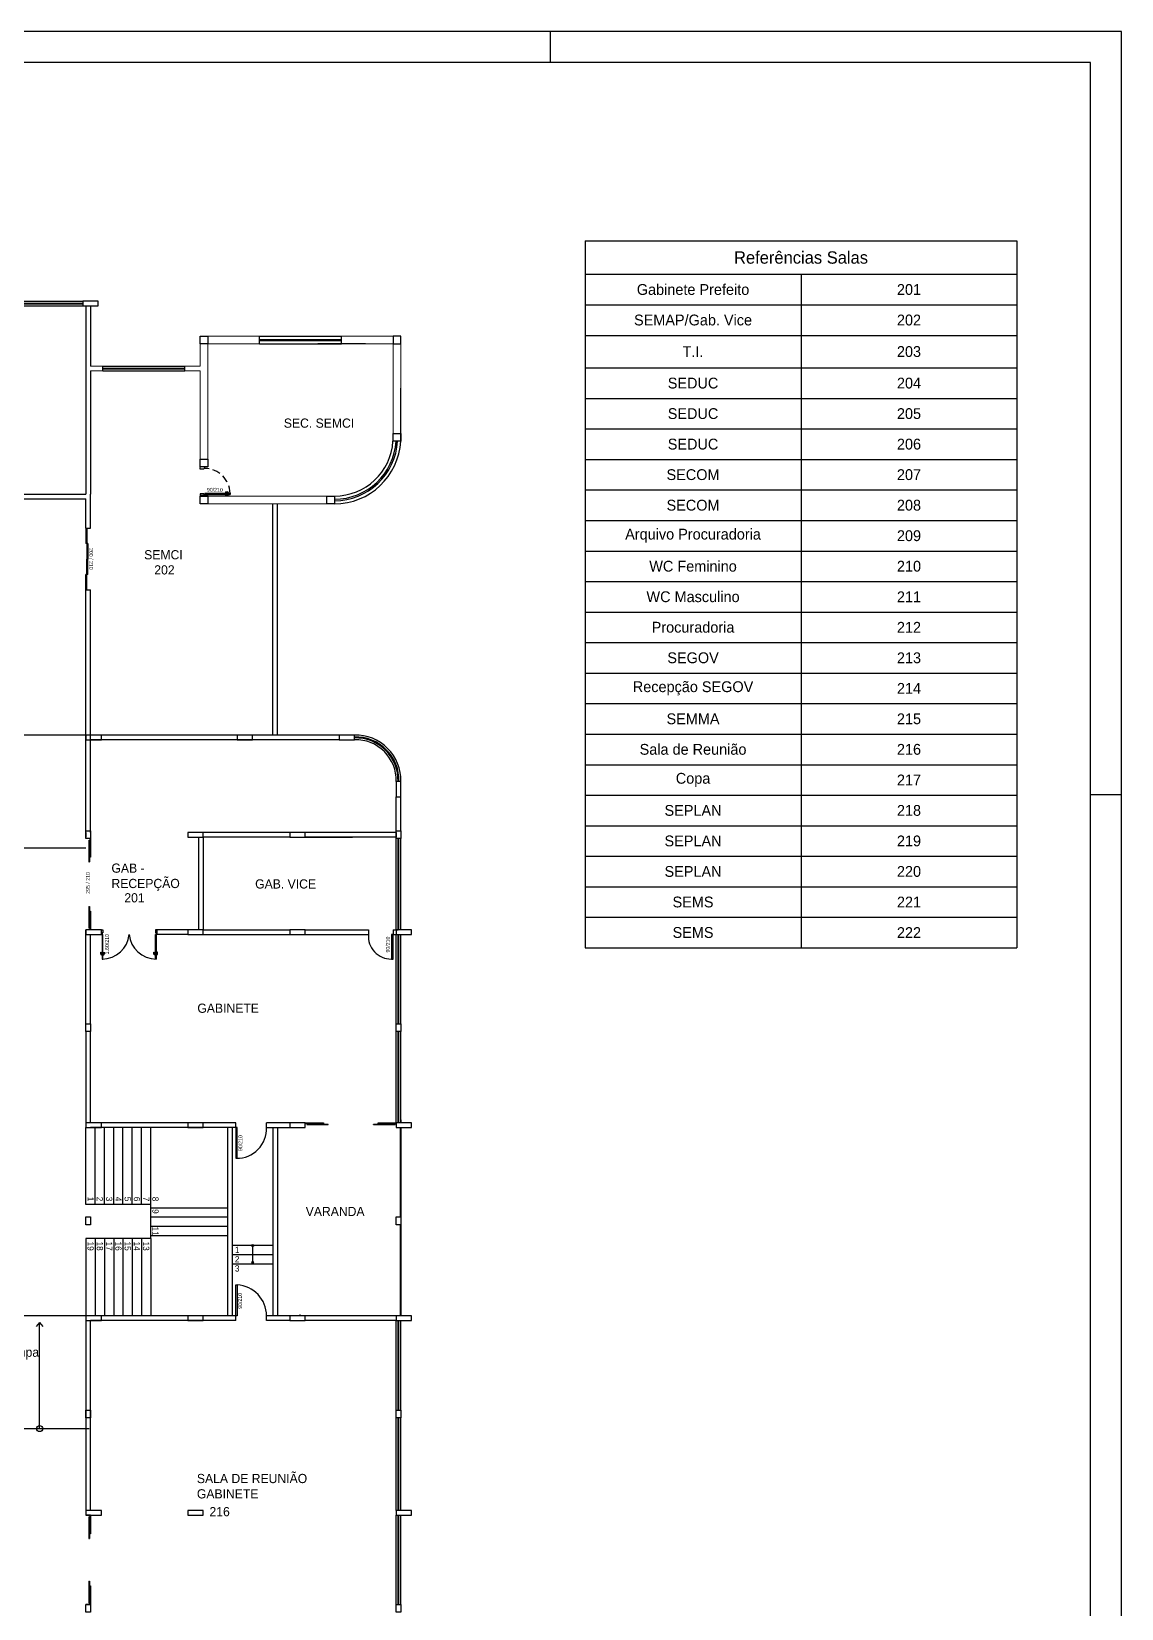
# Model space of a CAD drawing. Header units: inches. Extents: x 1211 to 1586, y 4594 to 4984.
# Drawn here: x 1486.7 to 1522, y 4626.6 to 4677.7 of the extents above; entities that cross this region are included whole.
import ezdxf

# ---------------------------------------------------------------- set-up
doc = ezdxf.new("R2010")
doc.units = ezdxf.units.IN
doc.header["$MEASUREMENT"] = 0
doc.linetypes.add('HIDDEN', pattern=[0.375, 0.25, -0.125])
for name, color, linetype in [('.5', 5, 'Continuous'), ('0.1', 1, 'Continuous'), ('0.8', 8, 'Continuous'), ('02', 2, 'Continuous'), ('1', 1, 'Continuous'), ('COLUNAS', 5, 'Continuous'), ('JANELAS', 4, 'Continuous'), ('PORTA', 3, 'Continuous'), ('S2MARGF', 4, 'Continuous'), ('S2MARGG', 13, 'Continuous'), ('Vão', 2, 'Continuous')]:
    doc.layers.add(name, color=color, linetype=linetype)
doc.layers.add('DESENHO', color=7, linetype='Continuous', lineweight=5)

# ---------------------------------------------------------------- blocks, each defined once
blk = doc.blocks.new('PORTA80')
at = {"layer": 'PORTA'}
for p, q in [((-0.11, 0.82), (-0.11, 0.89)), ((-0.11, 0.82), (-0.095, 0.82)), ((-0.095, 0.89), (-0.07, 0.89)), ((-0.095, 0.82), (-0.095, 0.89)), ((-0.09, 0.91), (-0.07, 0.91)), ((-0.084, 0.91), (-0.084, 0.89)), ((-0.07, 0.875), (-0.07, 0.925)), ((-0.065, 0.925), (-0.07, 0.925)), ((-0.065, 0.875), (-0.07, 0.875)), ((-0.065, 0.15), (-0.065, 0.97)), ((-0.065, 0.97), (-0.03, 0.97)), ((-0.03, 0.15), (-0.03, 0.97)), ((-0.025, 0.925), (-0.03, 0.925)), ((-0.025, 0.875), (-0.03, 0.875)), ((-0.025, 0.875), (-0.025, 0.925)), ((-0.025, 0.91), (-0.005, 0.91)), ((-0.025, 0.89), (0, 0.89)), ((-0.011, 0.91), (-0.011, 0.89)), ((0, 0.82), (0, 0.89)), ((0, 0.82), (0.015, 0.82)), ((0.015, 0.82), (0.015, 0.89)), ((-0.87, 0.15), (-0.9, 0.15)), ((-0.85, 0), (-0.9, 0)), ((-0.87, 0.15), (-0.87, 0.115)), ((-0.85, 0.115), (-0.87, 0.115)), ((-0.85, 0.115), (-0.85, 0)), ((-0.065, 0.15), (-0.03, 0.15)), ((-0.05, 0.115), (-0.03, 0.115)), ((-0.05, 0.115), (-0.05, 0)), ((-0.05, 0), (0, 0)), ((-0.03, 0.15), (-0.03, 0.115)), ((-0.03, 0.15), (0, 0.15))]:
    blk.add_line(p, q, dxfattribs=at)
at = {"layer": 'PORTA', "linetype": 'HIDDEN'}
blk.add_arc((-0.047, 0.15), 0.82, 91.2226, 180, dxfattribs=at)
at = {"layer": 'PORTA'}
for centre, start, end in [((-0.09, 0.89), 90, 180), ((-0.005, 0.89), 0, 90)]:
    blk.add_arc(centre, 0.02, start, end, dxfattribs=at)
blk = doc.blocks.new('*T399')
at = {"color": 0, "linetype": 'ByBlock', "lineweight": -2, "transparency": 16777216}
for p, q in [((0, 0), (13.991, 0)), ((0, 0), (0, -22.888)), ((13.991, 0), (13.991, -22.888)), ((0, -1.082), (13.991, -1.082)), ((6.996, -1.082), (6.996, -22.888)), ((0, -2.07), (13.991, -2.07)), ((0, -3.058), (13.991, -3.058)), ((0, -4.111), (13.991, -4.111)), ((0, -5.1), (13.991, -5.1)), ((0, -6.088), (13.991, -6.088)), ((0, -7.076), (13.991, -7.076)), ((0, -8.064), (13.991, -8.064)), ((0, -9.053), (13.991, -9.053)), ((0, -10.041), (13.991, -10.041)), ((0, -11.029), (13.991, -11.029)), ((0, -12.017), (13.991, -12.017)), ((0, -13.006), (13.991, -13.006)), ((0, -13.994), (13.991, -13.994)), ((0, -14.982), (13.991, -14.982)), ((0, -15.97), (13.991, -15.97)), ((0, -16.959), (13.991, -16.959)), ((0, -17.947), (13.991, -17.947)), ((0, -18.935), (13.991, -18.935)), ((0, -19.923), (13.991, -19.923)), ((0, -20.912), (13.991, -20.912)), ((0, -21.9), (13.991, -21.9)), ((0, -22.888), (13.991, -22.888))]:
    blk.add_line(p, q, dxfattribs=at)
at = {"color": 0, "transparency": 16777216, "attachment_point": 5}
for s, insert, char_height, width in [('Referências Salas', (6.996, -0.541), 0.4, 13.8712), ('Gabinete Prefeito', (3.498, -1.576), 0.35, 6.8756), ('201', (10.493, -1.576), 0.35, 6.8756), ('SEMAP/Gab. Vice', (3.498, -2.564), 0.35, 6.8756), ('202', (10.493, -2.564), 0.35, 6.8756), ('T.I.', (3.498, -3.585), 0.35, 6.8756), ('203', (10.493, -3.585), 0.35, 6.8756), ('SEDUC', (3.498, -4.606), 0.35, 6.8756), ('204', (10.493, -4.606), 0.35, 6.8756), ('SEDUC', (3.498, -5.594), 0.35, 6.8756), ('205', (10.493, -5.594), 0.35, 6.8756), ('SEDUC', (3.498, -6.582), 0.35, 6.8756), ('206', (10.493, -6.582), 0.35, 6.8756), ('SECOM', (3.498, -7.57), 0.35, 6.8756), ('207', (10.493, -7.57), 0.35, 6.8756), ('SECOM', (3.498, -8.559), 0.35, 6.8756), ('208', (10.493, -8.559), 0.35, 6.8756), ('Arquivo Procuradoria', (3.498, -9.547), 0.35, 6.8756), ('209', (10.493, -9.547), 0.35, 6.8756), ('WC Feminino', (3.498, -10.535), 0.35, 6.8756), ('210', (10.493, -10.535), 0.35, 6.8756), ('WC Masculino', (3.498, -11.523), 0.35, 6.8756), ('211', (10.493, -11.523), 0.35, 6.8756), ('Procuradoria', (3.498, -12.511), 0.35, 6.8756), ('212', (10.493, -12.511), 0.35, 6.8756), ('SEGOV', (3.498, -13.5), 0.35, 6.8756), ('213', (10.493, -13.5), 0.35, 6.8756), ('Recepção SEGOV', (3.498, -14.488), 0.35, 6.8756), ('214', (10.493, -14.488), 0.35, 6.8756), ('SEMMA', (3.498, -15.476), 0.35, 6.8756), ('215', (10.493, -15.476), 0.35, 6.8756), ('Sala de Reunião', (3.498, -16.464), 0.35, 6.8756), ('216', (10.493, -16.464), 0.35, 6.8756), ('Copa', (3.498, -17.453), 0.35, 6.8756), ('217', (10.493, -17.453), 0.35, 6.8756), ('SEPLAN', (3.498, -18.441), 0.35, 6.8756), ('218', (10.493, -18.441), 0.35, 6.8756), ('SEPLAN', (3.498, -19.429), 0.35, 6.8756), ('219', (10.493, -19.429), 0.35, 6.8756), ('SEPLAN', (3.498, -20.417), 0.35, 6.8756), ('220', (10.493, -20.417), 0.35, 6.8756), ('SEMS', (3.498, -21.406), 0.35, 6.8756), ('221', (10.493, -21.406), 0.35, 6.8756), ('SEMS', (3.498, -22.394), 0.35, 6.8756), ('222', (10.493, -22.394), 0.35, 6.8756)]:
    blk.add_mtext(s, dxfattribs=dict(at, insert=insert, char_height=char_height, width=width))

msp = doc.modelspace()

# ---------------------------------------------------------------- linework, layer by layer
at = {"layer": '.5'}
for points in [[(1488.8667, 4668.9567), (1488.3667, 4668.9567), (1488.3667, 4668.8067), (1488.8667, 4668.8067), (1488.8667, 4668.9567)], [(1488.9667, 4654.9067), (1488.4667, 4654.9067), (1488.4667, 4654.7567), (1488.9667, 4654.7567), (1488.9667, 4654.9067)], [(1493.8667, 4654.9067), (1493.3667, 4654.9067), (1493.3667, 4654.7567), (1493.8667, 4654.7567), (1493.8667, 4654.9067)], [(1497.1667, 4654.9067), (1496.6667, 4654.9067), (1496.6667, 4654.7567), (1497.1667, 4654.7567), (1497.1667, 4654.9067)], [(1498.5167, 4653.4067), (1498.5167, 4652.9067), (1498.6667, 4652.9067), (1498.6667, 4653.4067), (1498.5167, 4653.4067)], [(1488.6167, 4651.8067), (1488.6167, 4651.5567), (1488.4667, 4651.5567), (1488.4667, 4651.8067), (1488.6167, 4651.8067)], [(1492.2667, 4651.7567), (1491.7667, 4651.7567), (1491.7667, 4651.6067), (1492.2667, 4651.6067), (1492.2667, 4651.7567)], [(1495.5667, 4651.7567), (1495.0667, 4651.7567), (1495.0667, 4651.6067), (1495.5667, 4651.6067), (1495.5667, 4651.7567)], [(1498.6667, 4651.8067), (1498.6667, 4651.5567), (1498.5167, 4651.5567), (1498.5167, 4651.8067), (1498.6667, 4651.8067)], [(1488.9667, 4648.6067), (1488.4667, 4648.6067), (1488.4667, 4648.4567), (1488.9667, 4648.4567), (1488.9667, 4648.6067)], [(1492.2667, 4648.6067), (1491.7667, 4648.6067), (1491.7667, 4648.4567), (1492.2667, 4648.4567), (1492.2667, 4648.6067)], [(1495.5667, 4648.6067), (1495.0667, 4648.6067), (1495.0667, 4648.4567), (1495.5667, 4648.4567), (1495.5667, 4648.6067)], [(1499.0167, 4648.6067), (1498.5167, 4648.6067), (1498.5167, 4648.4567), (1499.0167, 4648.4567), (1499.0167, 4648.6067)], [(1488.6167, 4645.5567), (1488.6167, 4645.3067), (1488.4667, 4645.3067), (1488.4667, 4645.5567), (1488.6167, 4645.5567)], [(1498.6667, 4645.5567), (1498.6667, 4645.3067), (1498.5167, 4645.3067), (1498.5167, 4645.5567), (1498.6667, 4645.5567)], [(1488.9667, 4642.3567), (1488.4667, 4642.3567), (1488.4667, 4642.2067), (1488.9667, 4642.2067), (1488.9667, 4642.3567)], [(1492.2667, 4642.3567), (1491.7667, 4642.3567), (1491.7667, 4642.2067), (1492.2667, 4642.2067), (1492.2667, 4642.3567)], [(1495.5667, 4642.3567), (1495.0667, 4642.3567), (1495.0667, 4642.2067), (1495.5667, 4642.2067), (1495.5667, 4642.3567)], [(1499.0167, 4642.3567), (1498.5167, 4642.3567), (1498.5167, 4642.2067), (1499.0167, 4642.2067), (1499.0167, 4642.3567)], [(1488.6167, 4639.3067), (1488.6167, 4639.0567), (1488.4667, 4639.0567), (1488.4667, 4639.3067), (1488.6167, 4639.3067)], [(1498.6667, 4639.3067), (1498.6667, 4639.0567), (1498.5167, 4639.0567), (1498.5167, 4639.3067), (1498.6667, 4639.3067)], [(1488.9667, 4636.1067), (1488.4667, 4636.1067), (1488.4667, 4635.9567), (1488.9667, 4635.9567), (1488.9667, 4636.1067)], [(1492.2667, 4636.1067), (1491.7667, 4636.1067), (1491.7667, 4635.9567), (1492.2667, 4635.9567), (1492.2667, 4636.1067)], [(1495.5667, 4636.1067), (1495.0667, 4636.1067), (1495.0667, 4635.9567), (1495.5667, 4635.9567), (1495.5667, 4636.1067)], [(1499.0167, 4636.1067), (1498.5167, 4636.1067), (1498.5167, 4635.9567), (1499.0167, 4635.9567), (1499.0167, 4636.1067)], [(1488.6167, 4633.0567), (1488.6167, 4632.8067), (1488.4667, 4632.8067), (1488.4667, 4633.0567), (1488.6167, 4633.0567)], [(1498.6667, 4633.0567), (1498.6667, 4632.8067), (1498.5167, 4632.8067), (1498.5167, 4633.0567), (1498.6667, 4633.0567)], [(1488.9667, 4629.8067), (1488.4667, 4629.8067), (1488.4667, 4629.6567), (1488.9667, 4629.6567), (1488.9667, 4629.8067)], [(1499.0167, 4629.8067), (1498.5167, 4629.8067), (1498.5167, 4629.6567), (1499.0167, 4629.6567), (1499.0167, 4629.8067)], [(1488.6167, 4626.7567), (1488.6167, 4626.5067), (1488.4667, 4626.5067), (1488.4667, 4626.7567), (1488.6167, 4626.7567)], [(1498.6667, 4626.7567), (1498.6667, 4626.5067), (1498.5167, 4626.5067), (1498.5167, 4626.7567), (1498.6667, 4626.7567)]]:
    msp.add_lwpolyline(points, dxfattribs=at)
for p, q in [((1488.4667, 4668.8067), (1488.4667, 4662.7067)), ((1488.6167, 4668.8067), (1488.6167, 4666.8567)), ((1488.6167, 4666.7067), (1488.6167, 4662.7067)), ((1498.6667, 4664.4267), (1498.6667, 4666.1403)), ((1485.8521, 4662.5567), (1488.4667, 4662.5567)), ((1485.9556, 4662.7067), (1488.4667, 4662.7067)), ((1488.4667, 4661.6067), (1488.4667, 4662.5567)), ((1488.6167, 4661.6067), (1488.6167, 4662.7067)), ((1494.5167, 4654.9067), (1494.5167, 4662.3967)), ((1494.6667, 4654.9067), (1494.6667, 4662.3967)), ((1488.4667, 4661.6067), (1488.6167, 4661.6067)), ((1488.4667, 4654.9067), (1488.4667, 4659.6067)), ((1488.4667, 4659.6067), (1488.6167, 4659.6067)), ((1488.6167, 4654.7567), (1488.6167, 4659.6067)), ((1488.4667, 4654.7567), (1488.4667, 4654.9067)), ((1496.6667, 4654.9067), (1488.4667, 4654.9067)), ((1488.4667, 4654.7567), (1488.4667, 4654.8567)), ((1488.4667, 4651.8067), (1488.4667, 4654.7567)), ((1488.6167, 4652.8067), (1488.6167, 4654.7567)), ((1496.6667, 4654.7567), (1488.6167, 4654.7567)), ((1488.6167, 4651.8067), (1488.6167, 4654.7567)), ((1498.6667, 4653.4046), (1498.6667, 4653.4856)), ((1498.5167, 4651.7567), (1498.5167, 4652.9067)), ((1498.6667, 4651.8067), (1498.6667, 4652.9067)), ((1488.4667, 4651.7567), (1488.4667, 4651.6067)), ((1488.6167, 4651.7567), (1488.6167, 4651.8067)), ((1498.5167, 4651.7567), (1498.5167, 4651.6067)), ((1498.5167, 4651.5567), (1498.5167, 4651.6067)), ((1488.4667, 4648.4567), (1488.4667, 4648.6067)), ((1488.4667, 4645.5567), (1488.4667, 4648.4567)), ((1488.6167, 4645.5567), (1488.6167, 4648.4567)), ((1488.4667, 4645.3067), (1488.4667, 4642.3567)), ((1488.6167, 4642.3567), (1488.6167, 4645.3067)), ((1488.4667, 4639.7067), (1488.4667, 4642.2067)), ((1493.3167, 4642.3567), (1488.6167, 4642.3567)), ((1493.3167, 4642.2067), (1488.6167, 4642.2067)), ((1488.7667, 4639.7067), (1488.7667, 4642.2067)), ((1489.0667, 4639.7067), (1489.0667, 4642.2067)), ((1489.3667, 4639.7067), (1489.3667, 4642.2067)), ((1489.6667, 4639.7067), (1489.6667, 4642.2067)), ((1489.9667, 4639.7067), (1489.9667, 4642.2067)), ((1490.2667, 4639.7067), (1490.2667, 4642.2067)), ((1490.5667, 4638.6067), (1490.5667, 4642.2067)), ((1493.0667, 4636.1067), (1493.0667, 4642.2067)), ((1493.2167, 4636.1067), (1493.2167, 4642.2067)), ((1493.3167, 4642.2067), (1493.3167, 4642.3567)), ((1494.3167, 4642.2067), (1494.3167, 4642.3567)), ((1488.4667, 4639.7067), (1488.4667, 4641.7067)), ((1490.5667, 4639.7067), (1488.4667, 4639.7067)), ((1490.5667, 4639.6067), (1493.0667, 4639.6067)), ((1490.5667, 4639.3067), (1493.0667, 4639.3067)), ((1490.5667, 4639.0067), (1493.0667, 4639.0067)), ((1490.5667, 4638.6067), (1488.4667, 4638.6067)), ((1488.4667, 4638.6067), (1488.4667, 4636.1067)), ((1488.7667, 4638.6067), (1488.7667, 4636.1067)), ((1489.0667, 4638.6067), (1489.0667, 4636.1067)), ((1489.3667, 4638.6067), (1489.3667, 4636.1067)), ((1489.6667, 4638.6067), (1489.6667, 4636.1067)), ((1489.9667, 4638.6067), (1489.9667, 4636.1067)), ((1490.2667, 4638.6067), (1490.2667, 4636.1067)), ((1490.5667, 4638.7067), (1493.0667, 4638.7067)), ((1490.5667, 4638.6067), (1490.5667, 4636.1067)), ((1486.9667, 4635.887), (1486.8532, 4635.7621)), ((1486.9667, 4632.4567), (1486.9667, 4635.887)), ((1486.9667, 4635.887), (1487.0753, 4635.7639)), ((1493.3167, 4636.1067), (1488.4667, 4636.1067)), ((1488.4667, 4635.9567), (1488.4667, 4631.0067)), ((1493.3167, 4635.9567), (1488.6167, 4635.9567)), ((1488.6167, 4631.0067), (1488.6167, 4635.9567)), ((1493.3167, 4635.9567), (1493.3167, 4636.1067)), ((1494.3167, 4635.9567), (1494.3167, 4636.1067)), ((1498.5167, 4636.1067), (1495.5667, 4636.1067)), ((1498.5167, 4635.9567), (1495.5667, 4635.9567)), ((1488.4667, 4631.0067), (1488.4667, 4629.8067)), ((1488.6167, 4629.8067), (1488.6167, 4631.0067)), ((1488.6167, 4629.6567), (1488.4667, 4629.6567)), ((1488.6167, 4626.7567), (1488.4667, 4626.7567))]:
    msp.add_line(p, q)
at = {"color": 1}
for p, q in [((1488.5567, 4651.5067), (1488.5567, 4650.8067)), ((1488.5767, 4651.5067), (1488.5767, 4650.8067)), ((1488.5967, 4651.5567), (1488.5967, 4650.9567)), ((1488.6167, 4651.5567), (1488.6167, 4650.9567)), ((1488.5567, 4650.8067), (1488.5767, 4650.8067)), ((1488.6167, 4650.9567), (1488.5967, 4650.9567)), ((1488.5567, 4649.3567), (1488.5567, 4648.6567)), ((1488.5567, 4649.3567), (1488.5767, 4649.3567)), ((1488.5767, 4649.3567), (1488.5767, 4648.6567)), ((1488.5967, 4649.2067), (1488.5967, 4648.6067)), ((1488.5967, 4649.2067), (1488.6167, 4649.2067)), ((1488.6167, 4649.2067), (1488.6167, 4648.6067)), ((1488.5767, 4648.6567), (1488.5567, 4648.6567)), ((1495.5667, 4642.3567), (1496.1667, 4642.3567)), ((1495.5667, 4642.3367), (1496.1667, 4642.3367)), ((1495.6167, 4642.3167), (1496.3167, 4642.3167)), ((1495.6167, 4642.2967), (1496.3167, 4642.2967)), ((1496.1667, 4642.3567), (1496.1667, 4642.3367)), ((1496.3167, 4642.2967), (1496.3167, 4642.3167)), ((1497.7819, 4642.3167), (1498.4819, 4642.3167)), ((1497.7819, 4642.2967), (1497.7819, 4642.3167)), ((1497.7819, 4642.2967), (1498.4819, 4642.2967)), ((1497.9319, 4642.3567), (1498.5319, 4642.3567)), ((1497.9319, 4642.3367), (1497.9319, 4642.3567)), ((1497.9319, 4642.3367), (1498.5319, 4642.3367)), ((1495.4132, 4636.123), (1495.3832, 4636.123)), ((1488.5567, 4629.599), (1488.5567, 4628.899)), ((1488.5567, 4629.599), (1488.5767, 4629.599)), ((1488.5767, 4629.599), (1488.5767, 4628.899)), ((1488.5967, 4629.6567), (1488.5967, 4629.049)), ((1488.6167, 4629.6567), (1488.6167, 4629.049)), ((1488.5567, 4628.899), (1488.5767, 4628.899)), ((1488.6167, 4629.049), (1488.5967, 4629.049)), ((1488.5567, 4627.5144), (1488.5567, 4626.8144)), ((1488.5567, 4627.5144), (1488.5767, 4627.5144)), ((1488.5767, 4627.5144), (1488.5767, 4626.8144)), ((1488.5967, 4627.3644), (1488.5967, 4626.7567)), ((1488.5967, 4627.3644), (1488.6167, 4627.3644)), ((1488.6167, 4627.3644), (1488.6167, 4626.7567)), ((1488.5567, 4626.8144), (1488.5767, 4626.8144))]:
    msp.add_line(p, q, dxfattribs=at)
msp.add_lwpolyline([(1492.2667, 4629.8067), (1491.7667, 4629.8067), (1491.7667, 4629.6567), (1492.2667, 4629.6567), (1492.2667, 4629.8067)])
msp.add_circle((1486.9667, 4632.4567), 0.0992)
at = {"layer": '0.1'}
for p, q in [((1488.9917, 4648.4567), (1488.9917, 4647.6567)), ((1489.0167, 4648.4567), (1488.9917, 4648.4567)), ((1489.0167, 4647.6567), (1489.0167, 4648.4567)), ((1490.7167, 4647.6567), (1490.7167, 4648.4567)), ((1490.7167, 4648.4567), (1490.7417, 4648.4567)), ((1490.7417, 4648.4567), (1490.7417, 4647.6567)), ((1488.9461, 4647.8127), (1488.9461, 4647.8769)), ((1488.9461, 4647.8769), (1488.9561, 4647.8769)), ((1488.9561, 4647.8769), (1488.9561, 4647.8127)), ((1488.9561, 4647.8127), (1488.97, 4647.8127)), ((1488.97, 4647.8027), (1488.9561, 4647.8027)), ((1488.9917, 4647.6567), (1489.0167, 4647.6567)), ((1489.0523, 4647.8127), (1489.0384, 4647.8127)), ((1489.0384, 4647.8027), (1489.0523, 4647.8027)), ((1489.0623, 4647.8769), (1489.0523, 4647.8769)), ((1489.0523, 4647.8769), (1489.0523, 4647.8127)), ((1489.0623, 4647.8127), (1489.0623, 4647.8769)), ((1490.6711, 4647.8127), (1490.6711, 4647.8769)), ((1490.6711, 4647.8769), (1490.6811, 4647.8769)), ((1490.6811, 4647.8769), (1490.6811, 4647.8127)), ((1490.6811, 4647.8127), (1490.695, 4647.8127)), ((1490.695, 4647.8027), (1490.6811, 4647.8027)), ((1490.7417, 4647.6567), (1490.7167, 4647.6567)), ((1490.7773, 4647.8127), (1490.7634, 4647.8127)), ((1490.7634, 4647.8027), (1490.7773, 4647.8027)), ((1490.7873, 4647.8769), (1490.7773, 4647.8769)), ((1490.7773, 4647.8769), (1490.7773, 4647.8127)), ((1490.7873, 4647.8127), (1490.7873, 4647.8769))]:
    msp.add_line(p, q, dxfattribs=at)
for points in [[(1488.9667, 4648.6067), (1489.0167, 4648.6067), (1489.0167, 4648.5067), (1488.9917, 4648.5067), (1488.9917, 4648.4567), (1488.9667, 4648.4567)], [(1490.7667, 4648.6067), (1490.7167, 4648.6067), (1490.7167, 4648.5067), (1490.7417, 4648.5067), (1490.7417, 4648.4567), (1490.7667, 4648.4567)]]:
    msp.add_lwpolyline(points, dxfattribs=at)
for points in [[(1488.97, 4647.79), (1488.9778, 4647.79), (1488.9778, 4647.8299), (1488.97, 4647.8299)], [(1488.9917, 4647.7818), (1488.9778, 4647.7818), (1488.9778, 4647.8594), (1488.9917, 4647.8594)], [(1489.0167, 4647.7818), (1489.0307, 4647.7818), (1489.0307, 4647.8594), (1489.0167, 4647.8594)], [(1489.0384, 4647.79), (1489.0307, 4647.79), (1489.0307, 4647.8299), (1489.0384, 4647.8299)], [(1490.695, 4647.79), (1490.7028, 4647.79), (1490.7028, 4647.8299), (1490.695, 4647.8299)], [(1490.7167, 4647.7818), (1490.7028, 4647.7818), (1490.7028, 4647.8594), (1490.7167, 4647.8594)], [(1490.7417, 4647.7818), (1490.7557, 4647.7818), (1490.7557, 4647.8594), (1490.7417, 4647.8594)], [(1490.7634, 4647.79), (1490.7557, 4647.79), (1490.7557, 4647.8299), (1490.7634, 4647.8299)]]:
    msp.add_lwpolyline(points, close=True, dxfattribs=at)
for centre, radius, start, end in [((1488.9863, 4648.5411), 0.8844, 270.34995, 354.52255), ((1490.7471, 4648.5411), 0.8844, 185.47745, 269.65005), ((1488.9561, 4647.8127), 0.01, 180, 270), ((1489.0523, 4647.8127), 0.01, 270, 0), ((1490.6811, 4647.8127), 0.01, 180, 270), ((1490.7773, 4647.8127), 0.01, 270, 0)]:
    msp.add_arc(centre, radius, start, end, dxfattribs=at)
at = {"layer": '0.8'}
for p, q in [((1497.5188, 4667.5767), (1495.9808, 4667.5767)), ((1495.5667, 4651.6067), (1497.1047, 4651.6067))]:
    msp.add_line(p, q, dxfattribs=at)
at = {"layer": '02'}
for p, q in [((1495.0667, 4651.7567), (1492.2667, 4651.7567)), ((1498.5167, 4651.7567), (1495.5667, 4651.7567)), ((1492.1167, 4651.6067), (1492.1167, 4648.6067)), ((1495.0667, 4651.6067), (1492.2667, 4651.6067)), ((1492.2667, 4651.6067), (1492.2667, 4648.6067)), ((1498.5167, 4651.6067), (1495.5667, 4651.6067)), ((1491.7667, 4648.6067), (1490.7667, 4648.6067)), ((1490.7667, 4648.6067), (1490.7667, 4648.4567)), ((1492.2667, 4648.6067), (1495.0667, 4648.6067)), ((1495.5667, 4648.6067), (1497.6167, 4648.6067)), ((1497.6167, 4648.6067), (1497.6167, 4648.4567)), ((1498.4167, 4648.6067), (1498.5767, 4648.6067)), ((1498.4167, 4648.6067), (1498.4167, 4648.4567)), ((1491.7667, 4648.4567), (1490.7667, 4648.4567)), ((1492.2667, 4648.4567), (1495.0667, 4648.4567)), ((1495.5667, 4648.4567), (1497.6167, 4648.4567)), ((1498.3607, 4648.4567), (1498.5767, 4648.4567)), ((1495.0667, 4642.3567), (1494.3167, 4642.3567)), ((1494.3167, 4642.2067), (1495.0667, 4642.2067)), ((1494.5167, 4642.2067), (1494.5167, 4636.123)), ((1494.6667, 4642.2067), (1494.6667, 4636.123)), ((1498.4819, 4642.2967), (1498.4819, 4642.3167)), ((1495.0667, 4636.1067), (1494.3167, 4636.1067)), ((1495.0667, 4635.9567), (1494.3167, 4635.9567))]:
    msp.add_line(p, q, dxfattribs=at)
msp.add_lwpolyline([(1498.3607, 4648.4567), (1498.3607, 4647.6567), (1498.4167, 4647.6567), (1498.4167, 4648.4567)], close=True, dxfattribs=at)
at = {"layer": '1'}
for p, q in [((1485.7167, 4668.9567), (1488.3667, 4668.9567)), ((1485.7167, 4668.8067), (1488.3667, 4668.8067)), ((1494.0917, 4667.8267), (1496.7417, 4667.8267)), ((1494.0917, 4667.5767), (1494.0917, 4667.8267)), ((1494.0917, 4667.5767), (1496.7417, 4667.5767)), ((1496.7417, 4667.5767), (1496.7417, 4667.8267)), ((1489.0167, 4666.8567), (1491.6667, 4666.8567)), ((1489.0167, 4666.7067), (1489.0167, 4666.8567)), ((1489.0167, 4666.7067), (1491.6667, 4666.7067)), ((1491.6667, 4666.7067), (1491.6667, 4666.8567)), ((1488.4667, 4661.6067), (1488.4667, 4661.1067)), ((1488.4967, 4661.6067), (1488.4967, 4660.6067)), ((1488.5267, 4661.1067), (1488.4667, 4661.1067)), ((1488.5267, 4661.1067), (1488.5267, 4660.6067)), ((1488.4967, 4660.6067), (1488.5267, 4660.6067)), ((1488.4967, 4659.6067), (1488.4967, 4660.6067)), ((1488.4967, 4660.6067), (1488.5267, 4660.6067)), ((1488.5267, 4660.1067), (1488.5267, 4660.6067)), ((1488.4667, 4659.6067), (1488.4667, 4660.1067)), ((1488.5267, 4660.1067), (1488.4667, 4660.1067)), ((1488.4667, 4654.9067), (1482.6167, 4654.9067)), ((1482.6167, 4651.2567), (1488.4667, 4651.2567)), ((1498.5167, 4648.6067), (1498.5167, 4651.5567)), ((1498.6667, 4648.6067), (1498.6667, 4651.5567)), ((1498.5167, 4645.5567), (1498.5167, 4648.4567)), ((1498.6667, 4645.5567), (1498.6667, 4648.4567)), ((1498.5167, 4642.3567), (1498.5167, 4645.3067)), ((1498.6667, 4642.3567), (1498.6667, 4645.3067)), ((1493.3167, 4642.2067), (1493.3167, 4641.2067)), ((1493.3667, 4642.2067), (1493.3167, 4642.2067)), ((1493.3667, 4641.2067), (1493.3667, 4642.2067)), ((1498.6467, 4642.2067), (1498.6467, 4639.3067)), ((1498.6667, 4642.4567), (1498.6667, 4642.3567)), ((1498.6667, 4642.2067), (1498.6667, 4636.1067)), ((1493.3167, 4641.2067), (1493.3667, 4641.2067)), ((1498.6467, 4639.0567), (1498.6467, 4636.1067)), ((1494.5167, 4638.3817), (1493.2167, 4638.3817)), ((1494.5167, 4638.0817), (1493.2167, 4638.0817)), ((1493.8667, 4638.3817), (1493.8667, 4637.7817)), ((1494.5167, 4637.7817), (1493.2167, 4637.7817)), ((1493.3167, 4636.1067), (1493.3167, 4637.1067)), ((1493.3167, 4637.1067), (1493.3667, 4637.1067)), ((1493.3667, 4637.1067), (1493.3667, 4636.1067)), ((1488.4667, 4636.1067), (1485.4667, 4636.1067)), ((1493.3667, 4636.1067), (1493.3167, 4636.1067)), ((1498.5167, 4633.0567), (1498.5167, 4635.9567)), ((1498.6667, 4633.0567), (1498.6667, 4635.9567)), ((1498.5167, 4629.8067), (1498.5167, 4632.8067)), ((1498.6667, 4629.8067), (1498.6667, 4632.8067)), ((1485.4667, 4632.4567), (1488.5667, 4632.4567)), ((1498.5167, 4626.7567), (1498.5167, 4629.6567)), ((1498.6667, 4626.7567), (1498.6667, 4629.6567))]:
    msp.add_line(p, q, dxfattribs=at)
msp.add_lwpolyline([(1493.8667, 4637.7817), (1493.9007, 4637.8406), (1493.8327, 4637.8406)], close=True, dxfattribs=at)
msp.add_circle((1493.8667, 4638.3817), 0.0352, dxfattribs=at)
for centre, radius, start, end in [((1497.2051, 4653.4451), 1.4622, 358.41148, 91.58852), ((1497.2051, 4653.4451), 1.3122, 358.32314, 91.67686), ((1498.3537, 4648.3961), 0.7395, 175.30066, 270.54499), ((1493.3542, 4642.1698), 0.9632, 269.25642, 2.19403), ((1493.3154, 4636.1067), 1.0013, 0, 87.0624)]:
    msp.add_arc(centre, radius, start, end, dxfattribs=at)
at = {"layer": 'COLUNAS'}
msp.add_line((1488.6167, 4668.9567), (1488.3667, 4668.9567), dxfattribs=at)
for points in [[(1492.4167, 4667.5767), (1492.1667, 4667.5767), (1492.1667, 4667.8267), (1492.4167, 4667.8267)], [(1498.4167, 4667.5767), (1498.6667, 4667.5767), (1498.6667, 4667.8267), (1498.4167, 4667.8267)], [(1498.6667, 4664.4267), (1498.4167, 4664.4267), (1498.4167, 4664.6767), (1498.6667, 4664.6767)], [(1492.4167, 4663.5967), (1492.1667, 4663.5967), (1492.1667, 4663.8467), (1492.4167, 4663.8467)], [(1492.4167, 4662.3967), (1492.1667, 4662.3967), (1492.1667, 4662.6467), (1492.4167, 4662.6467)], [(1496.5167, 4662.3967), (1496.2667, 4662.3967), (1496.2667, 4662.6467), (1496.5167, 4662.6467)]]:
    msp.add_lwpolyline(points, close=True, dxfattribs=at)
at = {"layer": 'DESENHO'}
for p, q in [((1492.1667, 4666.8567), (1492.1667, 4667.8267)), ((1498.6667, 4667.8267), (1492.1667, 4667.8267)), ((1492.4167, 4663.5967), (1492.4167, 4667.5767)), ((1498.4167, 4667.5767), (1492.4167, 4667.5767)), ((1498.4167, 4667.5767), (1498.4167, 4664.6767)), ((1498.6667, 4667.5767), (1498.6667, 4664.4267)), ((1492.1667, 4666.8567), (1488.6167, 4666.8567)), ((1492.1667, 4666.7067), (1488.6167, 4666.7067)), ((1492.1667, 4663.5217), (1492.1667, 4666.7067)), ((1498.6667, 4664.4267), (1498.4129, 4664.4267)), ((1492.1667, 4663.5967), (1492.4167, 4663.5967)), ((1492.1667, 4662.6467), (1492.1667, 4662.7217)), ((1492.1667, 4662.3967), (1492.1667, 4662.6967)), ((1492.1667, 4662.6717), (1492.4167, 4662.6717)), ((1492.1667, 4662.3967), (1492.4167, 4662.3967)), ((1492.4167, 4662.6217), (1492.4167, 4662.6717)), ((1492.4167, 4662.3967), (1492.4167, 4662.6717)), ((1492.4167, 4662.6467), (1496.5167, 4662.6467)), ((1492.4167, 4662.6467), (1492.4167, 4662.3967)), ((1492.4167, 4662.3967), (1496.5167, 4662.3967)), ((1496.5167, 4662.3967), (1496.5167, 4662.6467))]:
    msp.add_line(p, q, dxfattribs=at)
at = {"layer": 'JANELAS'}
for radius, end in [(2.05, 356.64418), (2, 356.56019), (1.9, 356.37891), (2.15, 356.80043)]:
    msp.add_arc((1496.5167, 4664.5467), radius, 270, end, dxfattribs=at)
at = {"layer": 'S2MARGF'}
for p, q in [((1503.51, 4676.6872), (1503.51, 4677.6872)), ((1521.01, 4652.9872), (1522.01, 4652.9872))]:
    msp.add_line(p, q, dxfattribs=at)
msp.add_lwpolyline([(1416.61, 4593.5872), (1522.01, 4593.5872), (1522.01, 4677.6872), (1416.61, 4677.6872)], close=True, dxfattribs=at)
at = {"layer": 'S2MARGG'}
for p, q in [((1521.01, 4676.6872), (1419.11, 4676.6872)), ((1521.01, 4594.5872), (1521.01, 4676.6872))]:
    msp.add_line(p, q, dxfattribs=at)
at = {"layer": 'Vão'}
for p, q in [((1485.7167, 4668.8967), (1488.3667, 4668.8967)), ((1485.7167, 4668.8667), (1488.3667, 4668.8667)), ((1494.0917, 4667.7167), (1496.7417, 4667.7167)), ((1494.0917, 4667.6867), (1496.7417, 4667.6867)), ((1489.0167, 4666.7926), (1491.6667, 4666.7926)), ((1489.0167, 4666.7626), (1491.6667, 4666.7626)), ((1498.5767, 4648.6067), (1498.5767, 4651.5567)), ((1498.6067, 4648.6067), (1498.6067, 4651.5567)), ((1498.5767, 4645.5567), (1498.5767, 4648.4567)), ((1498.6067, 4645.5567), (1498.6067, 4648.4567)), ((1498.5767, 4642.3567), (1498.5767, 4645.3067)), ((1498.6067, 4642.3567), (1498.6067, 4645.3067)), ((1498.5767, 4633.0567), (1498.5767, 4635.9567)), ((1498.6067, 4633.0567), (1498.6067, 4635.9567)), ((1498.5767, 4629.8067), (1498.5767, 4632.8067)), ((1498.6067, 4629.8067), (1498.6067, 4632.8067)), ((1498.5767, 4626.7567), (1498.5767, 4629.6567)), ((1498.6067, 4626.7567), (1498.6067, 4629.6567))]:
    msp.add_line(p, q, dxfattribs=at)
for radius, start, end in [(1.4022, 358.4308, 91.5692), (1.3722, 358.39648, 91.60352)]:
    msp.add_arc((1497.2051, 4653.4451), radius, start, end, dxfattribs=at)

# ---------------------------------------------------------------- block references
msp.add_blockref('*T399', (1504.634, 4670.909))
at = {"layer": 'PORTA', "rotation": 270}
msp.add_blockref('PORTA80', (1492.1667, 4662.6717), dxfattribs=at)

# ---------------------------------------------------------------- texts
at = {"layer": '0.8', "extrusion": (-0.141435, 3.16192e-13, 0.989948), "attachment_point": 7, "text_direction": (0.989948, 0, 0.141435)}
for s, insert, char_height, width in [('SEC. SEMCI', (1494.8765, 4664.8557, -0.3434), 0.29798, 2.427637), ('SEMCI ', (1490.3527, 4660.594, -0.3434), 0.29798, 2.427637), ('202', (1490.6806, 4660.1046, -0.3172), 0.29798, 4.451806), ('GAB - RECEPÇÃO', (1489.2928, 4649.8637), 0.297984, 2.427637), ('GAB. VICE', (1493.9477, 4649.9367), 0.29798, 2.427637), ('201', (1489.7105, 4649.4869), 0.29798, 4.451806), ('GABINETE', (1492.0754, 4645.9126, -0.2885), 0.29798, 2.427637), ('VARANDA', (1495.5851, 4639.3369, 0.6296), 0.29798, 2.427637), ('Rampa', (1485.6783, 4634.6905), 0.29798, 4.451806), ('SALA DE REUNIÃO GABINETE', (1492.0606, 4630.1896), 0.297984, 4.457967), ('216', (1492.4687, 4629.6129, -0.3411), 0.29798, 4.451806)]:
    msp.add_mtext(s, dxfattribs=dict(at, insert=insert, char_height=char_height, width=width))
at = {"layer": '0.8', "extrusion": (-0.141435, 3.16226e-13, 0.989948), "insert": (1492.3841, 4662.7878), "char_height": 0.12317, "width": 1.003463, "attachment_point": 7, "text_direction": (0.989948, 0, 0.141435)}
msp.add_mtext('90/210', dxfattribs=at)
at = {"layer": '0.8', "extrusion": (3.16235e-13, 0.141435, 0.989948), "insert": (1488.5716, 4660.9674), "char_height": 0.12317, "width": 1.003463, "attachment_point": 7, "text_direction": (0, -0.989948, 0.141435)}
msp.add_mtext('200 / 210', dxfattribs=at)
at = {"layer": '0.8', "extrusion": (-3.16183e-13, -0.141435, 0.989948), "char_height": 0.12317, "width": 1.003463, "attachment_point": 7, "text_direction": (0, 0.989948, 0.141435)}
for s, insert in [('295 / 210', (1488.5928, 4649.7712)), ('1.60/210', (1489.2121, 4647.81))]:
    msp.add_mtext(s, dxfattribs=dict(at, insert=insert))
at = {"layer": '0.8', "extrusion": (3.16148e-13, -0.141435, 0.989948), "char_height": 0.12317, "width": 1.003463, "attachment_point": 1, "text_direction": (0, 0.989948, 0.141435)}
for insert in [(1498.1833, 4647.8693), (1493.4068, 4641.4401), (1493.3952, 4636.3335)]:
    msp.add_mtext('90/210', dxfattribs=dict(at, insert=insert))
at = {"layer": '0.8', "extrusion": (-3.16131e-13, 0.141435, 0.989948), "attachment_point": 1, "text_direction": (0, -0.989948, 0.141435)}
for s, insert, char_height, width in [('1', (1488.719, 4639.9612), 0.2012, 1.638865), ('2', (1489.019, 4639.9612), 0.2012, 1.638865), ('3', (1489.319, 4639.9612), 0.2012, 1.638865), ('4', (1489.619, 4639.9612), 0.2012, 1.638865), ('5', (1489.919, 4639.9612), 0.2012, 1.638865), ('6', (1490.219, 4639.9612), 0.2012, 1.638865), ('7', (1490.519, 4639.9612), 0.2012, 1.638865), ('8', (1490.819, 4639.9612), 0.2012, 1.638865), ('9', (1490.819, 4639.5612), 0.2012, 1.638865), ('11', (1490.819, 4638.9961, -0.005), 0.20116, 1.674088), ('19', (1488.719, 4638.5104, 0.0644), 0.20116, 1.183452), ('18', (1489.019, 4638.5104, 0.0644), 0.20116, 1.183452), ('17', (1489.319, 4638.5104, 0.0644), 0.20116, 1.183452), ('16', (1489.619, 4638.5104, 0.0644), 0.20116, 1.183452), ('15', (1489.919, 4638.5104, 0.0644), 0.20116, 1.183452), ('14', (1490.219, 4638.5104, 0.0644), 0.20116, 1.183452), ('13', (1490.519, 4638.5104, 0.0644), 0.20116, 1.183452)]:
    msp.add_mtext(s, dxfattribs=dict(at, insert=insert, char_height=char_height, width=width))
at = {"layer": '0.8', "extrusion": (-0.141435, -3.16122e-13, 0.989948), "char_height": 0.2012, "width": 1.638865, "attachment_point": 1, "text_direction": (0.989948, 0, 0.141435)}
for s, insert in [('2', (1493.292, 4638.0423)), ('1', (1493.292, 4638.3423)), ('3', (1493.292, 4637.7423))]:
    msp.add_mtext(s, dxfattribs=dict(at, insert=insert))

doc.saveas('drawing.dxf')
